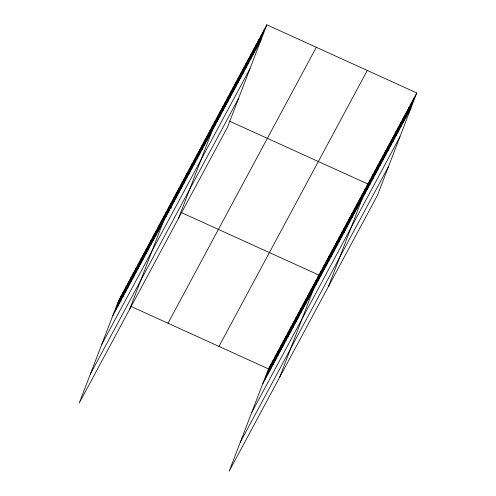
<?xml version="1.0" encoding="UTF-8"?>
<svg xmlns="http://www.w3.org/2000/svg" width="496" height="496" viewBox="0 0 496 496"><rect width="100%" height="100%" fill="white"/><g stroke="black" fill="none" stroke-linecap="round" stroke-linejoin="round"><path stroke-width="0.74" d="M266.823 24.8L118.513 300.743L79.236 403.056L227.546 127.112L266.823 24.8L416.764 92.944L377.487 195.257L229.177 471.2L268.454 368.888L416.764 92.944M115.277 311.042L121.03 296.05M117.8 306.354L123.554 291.363M120.323 301.661L126.077 286.669M122.841 296.968L128.594 281.976M125.364 292.28L131.118 277.289M127.887 287.587L133.641 272.595M130.405 282.894L136.158 267.908M132.928 278.206L138.682 263.215M135.451 273.513L141.205 258.521M137.969 268.826L143.722 253.834M140.492 264.132L146.246 249.141M143.015 259.439L148.769 244.447M145.533 254.752L151.286 239.76M148.056 250.058L153.81 235.067M150.573 245.371L156.333 230.38M153.097 240.678L158.85 225.686M155.62 235.984L161.374 220.993M158.137 231.297L163.897 216.306M160.661 226.604L166.414 211.612M129.661 309.237L168.938 206.925L171.511 208.091M165.757 217.118L171.511 202.132M168.336 212.325L174.09 197.34M170.909 207.533L176.663 192.541M173.488 202.74L179.242 187.748M176.061 197.947L181.815 182.956M178.641 193.155L184.394 178.163M181.214 188.362L186.967 173.371M183.793 183.57L189.546 168.578M186.366 178.777L192.119 163.785M188.939 173.984L194.699 158.993M191.518 169.192L197.272 154.2M194.091 164.399L199.851 149.408M196.67 159.607L202.424 144.615M199.243 154.814L204.997 139.822M201.822 150.021L207.576 135.03M204.395 145.229L210.149 130.237M206.975 140.436L212.728 125.445M209.548 135.644L215.301 120.652M178.603 218.178L217.88 115.859L219.809 116.74M214.7 126.058L220.453 111.067M217.279 121.266L223.033 106.274M219.852 116.473L225.606 101.482M222.431 111.681L228.185 96.689M225.004 106.888L230.758 91.896M227.583 102.095L233.337 87.104M230.156 97.303L235.91 82.311M232.729 92.51L238.489 77.519M235.309 87.718L241.062 72.726M237.882 82.925L243.641 67.933M240.461 78.132L246.214 63.141M243.034 73.34L248.787 58.348M245.613 68.547L251.367 53.556M248.186 63.755L253.94 48.763M250.765 58.962L256.519 43.97M253.338 54.169L259.092 39.178M255.917 49.377L261.671 34.385M258.49 44.584L264.244 29.593M265.217 379.186L270.977 364.194M267.741 374.492L273.494 359.501M270.264 369.805L276.018 354.814M272.781 365.112L278.541 350.12M275.305 360.418L281.058 345.433M277.828 355.731L283.582 340.74M280.345 351.038L286.099 336.046M282.869 346.351L288.622 331.359M285.392 341.657L291.146 326.666M287.909 336.964L293.663 321.972M290.433 332.277L296.186 317.285M292.956 327.583L298.71 312.592M295.473 322.896L301.227 307.904M297.997 318.203L303.75 303.211M300.52 313.509L306.274 298.518M303.037 308.822L308.791 293.83M305.561 304.129L311.314 289.137M308.084 299.435L313.838 284.45M310.601 294.748L316.355 279.756M279.601 377.382L318.878 275.063L181.145 212.474M315.698 285.262L321.451 270.27M318.277 280.469L324.031 265.478M320.85 275.677L326.604 260.685M323.429 270.884L329.183 255.893M326.002 266.092L331.756 251.1M328.581 261.299L334.335 246.307M331.154 256.506L336.908 241.515M333.734 251.714L339.487 236.722M336.307 246.921L342.06 231.93M338.886 242.129L344.639 227.137M341.459 237.336L347.212 222.344M344.038 232.543L349.792 217.552M346.611 227.751L352.365 212.759M349.184 222.958L354.944 207.967M351.763 218.166L357.517 203.174M354.336 213.373L360.096 198.381M356.915 208.58L362.669 193.589M359.488 203.788L365.242 188.796M328.544 286.316L367.821 184.004L229.443 121.117M364.641 194.203L370.394 179.211M367.22 189.41L372.973 174.418M369.793 184.617L375.546 169.626M372.372 179.825L378.126 164.833M374.945 175.032L380.699 160.041M377.524 170.24L383.278 155.248M380.097 165.447L385.851 150.455M382.676 160.654L388.43 145.663M385.249 155.862L391.003 140.87M387.822 151.069L393.582 136.078M390.402 146.277L396.155 131.285M392.975 141.484L398.734 126.492M395.554 136.691L401.307 121.7M398.127 131.899L403.887 116.907M400.706 127.106L406.46 112.115M403.279 122.314L409.033 107.322M405.858 117.521L411.612 102.529M408.431 112.728L414.185 97.737M112.759 315.735L261.07 39.792M101.692 344.553L250.003 68.609M90.297 374.238L238.607 98.295M167.995 323.231L316.305 47.287M218.972 346.4L367.282 70.457M262.7 383.879L411.01 107.936M251.639 412.691L399.95 136.753M240.238 442.382L388.548 166.439M118.513 300.743L121.08 301.909M130.721 306.292L268.454 368.888"/></g></svg>
